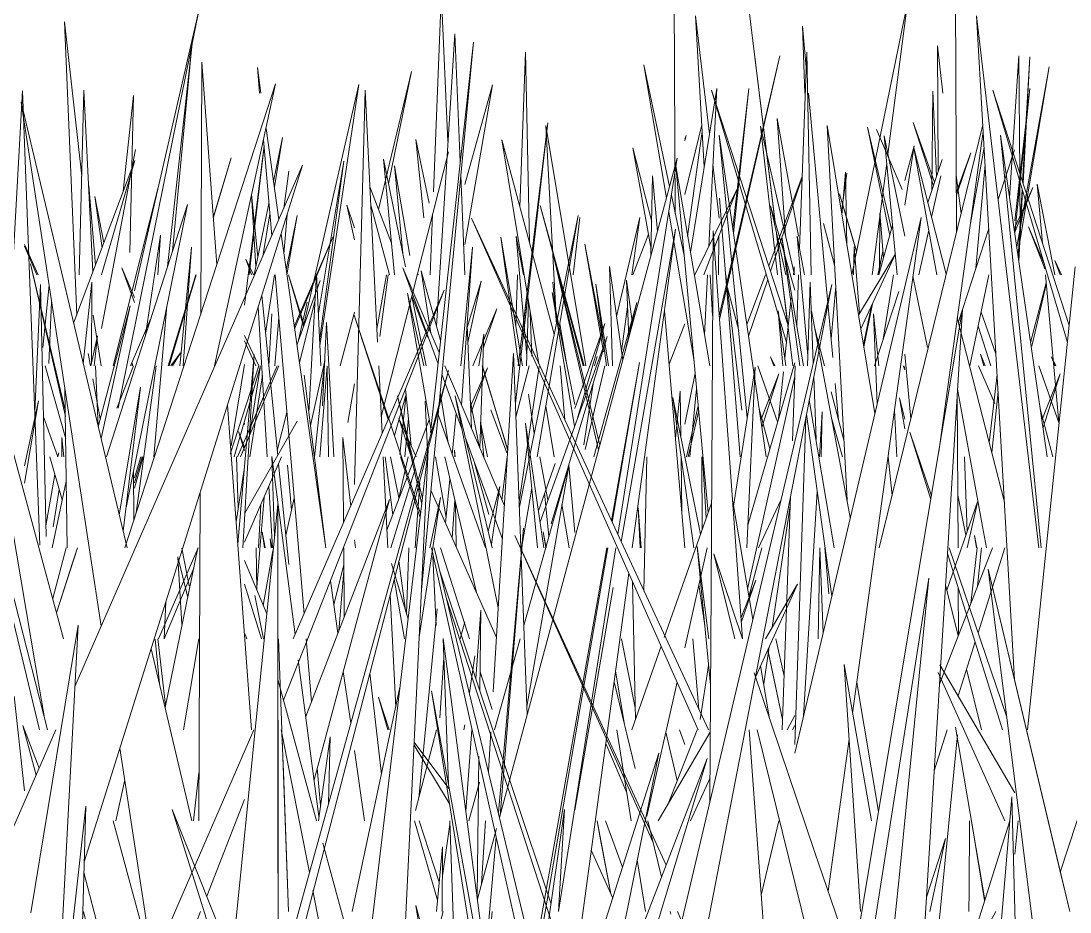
# Model space of a CAD drawing. Header units: millimetres. Extents: x -9575 to 27274, y -4387 to 11354.
# Drawn here: x -5322.4 to -5290.57, y 3088.61 to 3115.64 of the extents above; entities that cross this region are included whole.
import ezdxf

# ---------------------------------------------------------------- set-up
doc = ezdxf.new("R2010")
doc.units = ezdxf.units.MM
doc.layers.add('G-IMPT', color=8, linetype='Continuous', lineweight=9)

# ---------------------------------------------------------------- blocks, each defined once
blk = doc.blocks.new('Grass Array - 25_dwg-V16-North')
at = {"layer": 'G-IMPT'}
for p, q in [((-5309.88, 3110.453), (-5309.642, 3116.428)), ((-5309.441, 3111.981), (-5309.642, 3116.428)), ((-5299.51, 3109.515), (-5300.332, 3116.185)), ((-5299.515, 3109.533), (-5300.332, 3116.185)), ((-5319.444, 3103.893), (-5316.993, 3115.995)), ((-5318.95, 3107.447), (-5316.993, 3115.995)), ((-5298.572, 3114.236), (-5298.687, 3115.482)), ((-5298.612, 3113.449), (-5298.687, 3115.482)), ((-5309.794, 3106.389), (-5309.234, 3115.25)), ((-5309.071, 3111.364), (-5309.234, 3115.25)), ((-5301.209, 3106.694), (-5299.371, 3114.581)), ((-5301.201, 3106.583), (-5299.371, 3114.581)), ((-5303.5, 3114.301), (-5302.813, 3110.258)), ((-5303.5, 3114.301), (-5302.718, 3110.612)), ((-5302.718, 3110.612), (-5303.5, 3114.301)), ((-5302.085, 3108.616), (-5301.285, 3113.589)), ((-5301.524, 3108.799), (-5301.285, 3113.589)), ((-5297.761, 3105.432), (-5298.499, 3113.449)), ((-5306.687, 3105.241), (-5307.805, 3112.031)), ((-5306.217, 3106.131), (-5307.805, 3112.031)), ((-5295.809, 3107.931), (-5296.207, 3112.151)), ((-5295.582, 3109.106), (-5296.207, 3112.151)), ((-5295.582, 3110.052), (-5295.294, 3111.849)), ((-5295.582, 3110.795), (-5295.294, 3111.849)), ((-5320.8, 3106.47), (-5318.943, 3111.403)), ((-5319.956, 3107.931), (-5318.943, 3111.403)), ((-5316.561, 3109.707), (-5316.025, 3111.486)), ((-5316.56, 3109.684), (-5316.025, 3111.486)), ((-5311.061, 3107.931), (-5311.401, 3111.441)), ((-5310.727, 3108.176), (-5311.401, 3111.441)), ((-5294.45, 3111.439), (-5294.879, 3110.128)), ((-5294.879, 3110.128), (-5294.45, 3111.439)), ((-5294.016, 3110.425), (-5293.579, 3111.635)), ((-5294.015, 3110.351), (-5293.579, 3111.635)), ((-5308.927, 3107.931), (-5309.053, 3110.952)), ((-5294.489, 3110.935), (-5294.765, 3109.682)), ((-5291.4, 3108.896), (-5291.562, 3110.682)), ((-5291.022, 3107.931), (-5291.562, 3110.682)), ((-5311.155, 3108.894), (-5311.811, 3110.601)), ((-5301.952, 3107.931), (-5300.673, 3110.526)), ((-5301.682, 3107.931), (-5300.673, 3110.526)), ((-5311.214, 3107.931), (-5311.784, 3110.051)), ((-5302.662, 3110.351), (-5302.276, 3108.527)), ((-5302.276, 3108.527), (-5302.662, 3110.351)), ((-5301.2, 3110.258), (-5300.572, 3102.413)), ((-5314.324, 3109.757), (-5314.421, 3108.57)), ((-5309.98, 3107.931), (-5309.907, 3109.778)), ((-5305.312, 3105.172), (-5306.642, 3110.035)), ((-5305.339, 3105.172), (-5306.642, 3110.035)), ((-5302.742, 3109.841), (-5301.973, 3105.313)), ((-5298.92, 3107.466), (-5299.658, 3110.029)), ((-5299.188, 3107.931), (-5299.658, 3110.029)), ((-5298.044, 3109.495), (-5297.711, 3108.231)), ((-5296.365, 3107.931), (-5295.951, 3109.444)), ((-5301.217, 3109.126), (-5301.235, 3107.931)), ((-5301.235, 3107.931), (-5301.217, 3109.126)), ((-5298.98, 3105.172), (-5299.477, 3109.222)), ((-5298.975, 3105.172), (-5299.47, 3109.191)), ((-5294.851, 3109.293), (-5295.152, 3107.931)), ((-5304.832, 3102.769), (-5306.277, 3108.69)), ((-5304.871, 3102.624), (-5306.277, 3108.69)), ((-5296.984, 3106.714), (-5295.858, 3108.572)), ((-5296.916, 3106.302), (-5295.858, 3108.572)), ((-5296.396, 3107.931), (-5296.246, 3108.65)), ((-5296.389, 3107.931), (-5296.246, 3108.65)), ((-5304.448, 3105.172), (-5304.541, 3108.193)), ((-5304.137, 3105.348), (-5304.541, 3108.193)), ((-5317.928, 3105.172), (-5317.097, 3107.931)), ((-5317.898, 3105.172), (-5317.08, 3107.931)), ((-5314.702, 3107.931), (-5314.977, 3106.171)), ((-5313.66, 3103.748), (-5313.426, 3107.971)), ((-5313.302, 3105.172), (-5313.426, 3107.971)), ((-5309.96, 3106.165), (-5310.257, 3108.053)), ((-5310.257, 3108.053), (-5309.669, 3105.94)), ((-5301.658, 3106.107), (-5301.567, 3107.931)), ((-5296.235, 3105.984), (-5295.923, 3107.931)), ((-5294.89, 3105.731), (-5295.333, 3107.891)), ((-5290.908, 3103.469), (-5291.313, 3107.931)), ((-5321.98, 3103.794), (-5321.801, 3107.638)), ((-5321.636, 3099.997), (-5321.801, 3107.638)), ((-5321.546, 3107.627), (-5321.733, 3105.727)), ((-5314.027, 3105.807), (-5313.324, 3107.759)), ((-5304.953, 3107.653), (-5304.627, 3105.172)), ((-5304.953, 3107.653), (-5304.568, 3105.172)), ((-5304.568, 3105.172), (-5304.953, 3107.653)), ((-5304.019, 3107.778), (-5303.957, 3106.014)), ((-5304.019, 3107.778), (-5303.84, 3106.45)), ((-5310.105, 3105.172), (-5310.54, 3107.276)), ((-5310.056, 3106.038), (-5310.537, 3107.289)), ((-5295.761, 3107.432), (-5296.501, 3105.172)), ((-5296.501, 3105.172), (-5295.761, 3107.432)), ((-5321.467, 3107.106), (-5321.55, 3105.249)), ((-5321.55, 3105.249), (-5321.467, 3107.106)), ((-5313.951, 3105.27), (-5313.47, 3107.179)), ((-5305.019, 3102.413), (-5303.71, 3107.092)), ((-5304.097, 3105.495), (-5303.71, 3107.092)), ((-5296.836, 3105.822), (-5296.59, 3107)), ((-5296.824, 3105.747), (-5296.562, 3107.06)), ((-5319.968, 3105.172), (-5320.206, 3106.713)), ((-5314.873, 3105.172), (-5314.782, 3106.756)), ((-5314.577, 3106.646), (-5314.697, 3105.172)), ((-5299.185, 3105.172), (-5299.419, 3106.846)), ((-5299.277, 3105.172), (-5299.419, 3106.846)), ((-5296.532, 3106.757), (-5296.421, 3104.018)), ((-5296.532, 3106.757), (-5296.369, 3105.172)), ((-5296.369, 3105.172), (-5296.532, 3106.757)), ((-5313.248, 3103.964), (-5313.13, 3106.49)), ((-5312.904, 3102.413), (-5313.13, 3106.49)), ((-5308.731, 3103.283), (-5308.863, 3106.41)), ((-5305.596, 3103.881), (-5304.685, 3106.459)), ((-5305.509, 3103.59), (-5304.685, 3106.459)), ((-5302.733, 3105.224), (-5302.258, 3106.447)), ((-5298.313, 3106.306), (-5298.016, 3105.172)), ((-5298.016, 3105.172), (-5298.313, 3106.306)), ((-5308.5, 3105.172), (-5308.353, 3106.138)), ((-5308.475, 3102.68), (-5308.353, 3106.138)), ((-5313.613, 3103.368), (-5313.174, 3105.326)), ((-5313.491, 3102.413), (-5313.174, 3105.326)), ((-5304.991, 3105.172), (-5304.917, 3105.454)), ((-5295.397, 3103.568), (-5295.582, 3105.53)), ((-5321.042, 3102.96), (-5321.668, 3105.172)), ((-5320.058, 3103.35), (-5320.138, 3105.172)), ((-5319.024, 3105.172), (-5319.017, 3105.248)), ((-5319.017, 3105.172), (-5319.017, 3105.248)), ((-5316.047, 3102.491), (-5315.18, 3105.172)), ((-5315.929, 3102.413), (-5315.125, 3105.172)), ((-5315.142, 3105.114), (-5315.463, 3103.057)), ((-5313.328, 3102.413), (-5313.102, 3105.164)), ((-5313.067, 3102.413), (-5313.102, 3105.164)), ((-5308.76, 3103.953), (-5308.245, 3105.118)), ((-5308.751, 3103.744), (-5308.245, 3105.118)), ((-5307.627, 3102.614), (-5308.402, 3105.176)), ((-5307.626, 3102.627), (-5308.402, 3105.176)), ((-5307.377, 3103.615), (-5306.973, 3105.172)), ((-5307.281, 3101.051), (-5306.673, 3105.158)), ((-5300.344, 3100.343), (-5298.92, 3105.27)), ((-5315.458, 3102.413), (-5315.073, 3104.882)), ((-5302.258, 3103.407), (-5301.939, 3104.95)), ((-5300.348, 3098.398), (-5298.92, 3104.85)), ((-5297.586, 3103.525), (-5297.689, 3104.644)), ((-5310.559, 3102.747), (-5310.726, 3104.475)), ((-5309.436, 3102.842), (-5309.677, 3104.372)), ((-5305.315, 3102.779), (-5305.04, 3104.631)), ((-5302.398, 3104.409), (-5302.537, 3102.967)), ((-5302.398, 3104.409), (-5302.377, 3103.033)), ((-5302.377, 3103.033), (-5302.398, 3104.409)), ((-5302.102, 3102.413), (-5301.895, 3104.48)), ((-5297.81, 3104.383), (-5297.428, 3102.922)), ((-5297.428, 3102.922), (-5297.81, 3104.383)), ((-5310.05, 3102.413), (-5310.133, 3104.099)), ((-5308.498, 3102.736), (-5308.767, 3104.13)), ((-5314.62, 3102.611), (-5314.33, 3103.762)), ((-5306.221, 3102.413), (-5306.475, 3103.952)), ((-5302.155, 3102.413), (-5301.833, 3103.821)), ((-5302.125, 3102.765), (-5301.846, 3103.96)), ((-5321.275, 3102.413), (-5321.715, 3103.624)), ((-5310.749, 3102.413), (-5310.64, 3103.582)), ((-5297.465, 3102.413), (-5297.794, 3103.555)), ((-5302.125, 3102.765), (-5302.207, 3102.413)), ((-5321.144, 3101.11), (-5321.525, 3102.413)), ((-5321.29, 3102.413), (-5321.253, 3102.536)), ((-5321.275, 3102.413), (-5321.253, 3102.536)), ((-5318.95, 3101.78), (-5318.76, 3102.413)), ((-5318.95, 3101.626), (-5318.717, 3102.413)), ((-5311.187, 3102.413), (-5310.932, 3101.176)), ((-5310.956, 3101.068), (-5310.651, 3102.413)), ((-5302.367, 3102.413), (-5302.34, 3100.697)), ((-5302.34, 3100.697), (-5302.367, 3102.413)), ((-5301.738, 3102.413), (-5301.727, 3100.204)), ((-5301.727, 3100.204), (-5301.738, 3102.413)), ((-5301.605, 3100.553), (-5301.716, 3102.413)), ((-5296.086, 3102.413), (-5295.966, 3101.247)), ((-5295.966, 3101.247), (-5296.086, 3102.413)), ((-5293.687, 3100.139), (-5293.763, 3102.413)), ((-5308.635, 3102.227), (-5308.201, 3100.669)), ((-5306.695, 3100.773), (-5306.187, 3102.209)), ((-5321.643, 3100.321), (-5321.369, 3101.879)), ((-5318.97, 3100.499), (-5318.985, 3101.998)), ((-5315.623, 3102.034), (-5315.871, 3100.444)), ((-5310.432, 3099.654), (-5310.3, 3101.614)), ((-5321.418, 3100.295), (-5321.236, 3101.424)), ((-5315.022, 3101.185), (-5315.15, 3099.605)), ((-5314.361, 3100.03), (-5314.108, 3101.161)), ((-5293.722, 3100.037), (-5293.971, 3101.251)), ((-5315.193, 3099.654), (-5315.117, 3100.964)), ((-5305.767, 3099.654), (-5305.983, 3100.964)), ((-5303.581, 3099.654), (-5303.671, 3100.867)), ((-5303.61, 3099.654), (-5303.671, 3100.867)), ((-5300.015, 3099.654), (-5299.339, 3101.104)), ((-5299.605, 3097.241), (-5299.054, 3100.937)), ((-5314.808, 3099.654), (-5314.841, 3099.932)), ((-5314.788, 3099.654), (-5314.841, 3099.932)), ((-5317.298, 3098.5), (-5317.516, 3099.644)), ((-5315.244, 3098.459), (-5315.15, 3099.605)), ((-5310.703, 3097.663), (-5310.626, 3099.654)), ((-5300.309, 3098.171), (-5299.92, 3099.654)), ((-5309.798, 3097.3), (-5309.901, 3099.392)), ((-5312.755, 3097.128), (-5312.599, 3098.956)), ((-5299.242, 3095.764), (-5299.493, 3096.895)), ((-5299.86, 3095.528), (-5299.693, 3096.649)), ((-5299.289, 3094.446), (-5299.736, 3096.553)), ((-5299.289, 3094.446), (-5299.719, 3096.473))]:
    blk.add_line(p, q, dxfattribs=at)
blk = doc.blocks.new('Grass Array - 25_dwg-V19-North')
at = {"layer": 'G-IMPT'}
for p, q in [((-5299.51, 3109.515), (-5300.332, 3116.185)), ((-5299.515, 3109.533), (-5300.332, 3116.185)), ((-5300.921, 3107.931), (-5299.371, 3114.581)), ((-5300.892, 3107.931), (-5299.371, 3114.581)), ((-5316.561, 3109.707), (-5316.025, 3111.486)), ((-5316.56, 3109.684), (-5316.025, 3111.486)), ((-5306.264, 3108.651), (-5306.642, 3110.035)), ((-5306.262, 3108.614), (-5306.642, 3110.035)), ((-5299.138, 3106.464), (-5299.477, 3109.222)), ((-5299.131, 3106.443), (-5299.47, 3109.191)), ((-5317.928, 3105.172), (-5317.097, 3107.931)), ((-5317.898, 3105.172), (-5317.08, 3107.931)), ((-5307.632, 3102.633), (-5308.388, 3105.13)), ((-5307.63, 3102.641), (-5308.388, 3105.13))]:
    blk.add_line(p, q, dxfattribs=at)
blk = doc.blocks.new('Grass Array - Grass Array-440235-North')
for name in ['Grass Array - 25_dwg-V16-North', 'Grass Array - 25_dwg-V19-North']:
    blk.add_blockref(name, (0, 0))
blk = doc.blocks.new('Grass Array - 25_dwg-V21-North')
at = {"layer": 'G-IMPT'}
for p, q in [((-5297.187, 3107.94), (-5295.498, 3116.187)), ((-5296.093, 3111.599), (-5295.498, 3116.187)), ((-5320.708, 3106.715), (-5321.076, 3115.61)), ((-5320.556, 3110.933), (-5321.076, 3115.61)), ((-5292.122, 3114.584), (-5292.4, 3110.269)), ((-5292.122, 3114.584), (-5292.092, 3111.02)), ((-5292.092, 3111.02), (-5292.122, 3114.584)), ((-5311.547, 3109.915), (-5310.55, 3114.105)), ((-5311.247, 3110.695), (-5310.55, 3114.105)), ((-5313.837, 3106.334), (-5312.148, 3113.705)), ((-5313.329, 3105.787), (-5312.148, 3113.705)), ((-5308.089, 3113.7), (-5308.934, 3108.859)), ((-5308.089, 3113.7), (-5308.934, 3110.678)), ((-5308.934, 3110.678), (-5308.089, 3113.7)), ((-5318.98, 3113.373), (-5319.293, 3110.473)), ((-5318.98, 3113.373), (-5319.095, 3108.61)), ((-5294.761, 3110.489), (-5294.724, 3113.505)), ((-5294.616, 3110.932), (-5294.724, 3113.505)), ((-5299.199, 3109.121), (-5299.45, 3112.679)), ((-5298.801, 3109.108), (-5299.45, 3112.679)), ((-5299.439, 3107.931), (-5299.96, 3112.449)), ((-5298.926, 3107.931), (-5299.96, 3112.449)), ((-5310.173, 3109.665), (-5310.415, 3112.037)), ((-5310.008, 3110.109), (-5310.415, 3112.037)), ((-5302.258, 3111.996), (-5302.214, 3112.163)), ((-5302.258, 3112.048), (-5302.214, 3112.163)), ((-5319.952, 3106.305), (-5318.92, 3111.737)), ((-5313.373, 3106.769), (-5312.599, 3111.385)), ((-5313.336, 3105.935), (-5312.599, 3111.385)), ((-5296.57, 3107.931), (-5296.129, 3111.326)), ((-5314.426, 3109.948), (-5314.268, 3111.083)), ((-5297.488, 3109.755), (-5297.375, 3111.048)), ((-5297.334, 3108.829), (-5297.375, 3111.048)), ((-5299.706, 3108.208), (-5298.692, 3110.918)), ((-5299.654, 3108.046), (-5298.693, 3110.892)), ((-5294.018, 3110.959), (-5293.871, 3109.792)), ((-5293.871, 3109.792), (-5294.018, 3110.959)), ((-5320.137, 3108.231), (-5320.343, 3110.637)), ((-5297.041, 3108.651), (-5297.565, 3110.39)), ((-5297.044, 3108.638), (-5297.565, 3110.39)), ((-5292.242, 3109.234), (-5291.698, 3110.587)), ((-5292.242, 3109.368), (-5291.698, 3110.587)), ((-5292.089, 3110.659), (-5292.078, 3109.374)), ((-5292.078, 3109.374), (-5292.089, 3110.659)), ((-5319.939, 3108.758), (-5320.152, 3110.314)), ((-5319.883, 3108.906), (-5320.152, 3110.314)), ((-5312.274, 3108.993), (-5312.511, 3110.052)), ((-5312.274, 3109.362), (-5312.511, 3110.052)), ((-5305.638, 3107.931), (-5305.439, 3109.678)), ((-5318.62, 3106.101), (-5318.168, 3109.137)), ((-5318.242, 3107.931), (-5318.168, 3109.137)), ((-5303.83, 3107.931), (-5303.358, 3109.167)), ((-5321.879, 3107.931), (-5322.291, 3108.86)), ((-5321.912, 3107.931), (-5322.291, 3108.807)), ((-5304.719, 3105.874), (-5305.285, 3108.87)), ((-5304.72, 3105.6), (-5305.285, 3108.87)), ((-5297.139, 3107.931), (-5297.118, 3108.781)), ((-5296.949, 3106.772), (-5297.118, 3108.781)), ((-5315.398, 3107.931), (-5315.579, 3108.415)), ((-5315.343, 3107.931), (-5315.579, 3108.415)), ((-5290.864, 3107.931), (-5291.024, 3108.375)), ((-5290.822, 3107.931), (-5291.024, 3108.375)), ((-5313.821, 3106.379), (-5314.285, 3107.931)), ((-5313.809, 3106.414), (-5314.277, 3107.931)), ((-5310.342, 3107.957), (-5310.345, 3107.931)), ((-5310.342, 3107.957), (-5310.343, 3107.931)), ((-5300.37, 3106.433), (-5299.81, 3107.931)), ((-5308.86, 3106.342), (-5308.437, 3107.745)), ((-5308.841, 3105.887), (-5308.437, 3107.745)), ((-5300.318, 3106.077), (-5299.738, 3107.796)), ((-5297.814, 3106), (-5297.676, 3107.581)), ((-5313.976, 3105.95), (-5313.715, 3107.11)), ((-5308.687, 3105.172), (-5307.963, 3106.902)), ((-5308.367, 3105.727), (-5307.963, 3106.902)), ((-5293.278, 3105.529), (-5293.18, 3105.172)), ((-5293.278, 3105.529), (-5293.14, 3105.172)), ((-5295.582, 3105.056), (-5295.628, 3105.172)), ((-5295.582, 3105.102), (-5295.611, 3105.172)), ((-5310.712, 3104.33), (-5310.9, 3102.49)), ((-5310.714, 3104.311), (-5311.063, 3103.063)), ((-5311.063, 3103.063), (-5310.714, 3104.311)), ((-5307.656, 3102.541), (-5308.142, 3103.844)), ((-5315.612, 3102.707), (-5315.799, 3103.184)), ((-5315.612, 3102.61), (-5315.799, 3103.184))]:
    blk.add_line(p, q, dxfattribs=at)
blk = doc.blocks.new('Grass Array - Grass Array-V24-North')
blk.add_blockref('Grass Array - 25_dwg-V21-North', (0, 0))
blk = doc.blocks.new('Grass Array - 25_dwg-V30-North')
at = {"layer": 'G-IMPT'}
for p, q in [((-5306.887, 3108.62), (-5306.41, 3112.543)), ((-5306.871, 3108.559), (-5306.41, 3112.543)), ((-5314.107, 3106.367), (-5312.922, 3109.096)), ((-5314.098, 3106.302), (-5312.922, 3109.096)), ((-5307.393, 3104.04), (-5307.02, 3107.265)), ((-5307.307, 3105.172), (-5307.038, 3107.376)), ((-5315.825, 3102.413), (-5315.612, 3102.902)), ((-5315.735, 3102.413), (-5315.612, 3102.703))]:
    blk.add_line(p, q, dxfattribs=at)
blk = doc.blocks.new('Grass Array - 25_dwg-V34-North')
at = {"layer": 'G-IMPT'}
for p, q in [((-5306.887, 3108.62), (-5306.41, 3112.543)), ((-5306.871, 3108.559), (-5306.41, 3112.543)), ((-5314.107, 3106.367), (-5312.922, 3109.096)), ((-5314.098, 3106.302), (-5312.922, 3109.096)), ((-5307.393, 3104.04), (-5307.02, 3107.265)), ((-5307.307, 3105.172), (-5307.038, 3107.376)), ((-5320.214, 3104.78), (-5319.991, 3103.565)), ((-5320.214, 3104.779), (-5319.991, 3103.564)), ((-5315.825, 3102.413), (-5315.612, 3102.902)), ((-5315.735, 3102.413), (-5315.612, 3102.703)), ((-5307.802, 3101.102), (-5307.642, 3102.413)), ((-5317.568, 3098.399), (-5317.023, 3099.654))]:
    blk.add_line(p, q, dxfattribs=at)
blk = doc.blocks.new('Grass Array - 25_dwg-V37-North')
at = {"layer": 'G-IMPT'}
for p, q in [((-5307.393, 3104.04), (-5306.41, 3112.543)), ((-5307.307, 3105.172), (-5306.41, 3112.543)), ((-5314.107, 3106.367), (-5312.922, 3109.096)), ((-5314.098, 3106.302), (-5312.922, 3109.096)), ((-5320.214, 3104.78), (-5319.991, 3103.565)), ((-5320.214, 3104.779), (-5319.991, 3103.564)), ((-5315.825, 3102.413), (-5315.035, 3104.232)), ((-5315.735, 3102.413), (-5315.026, 3104.095)), ((-5307.802, 3101.102), (-5307.642, 3102.413)), ((-5317.568, 3098.399), (-5317.023, 3099.654))]:
    blk.add_line(p, q, dxfattribs=at)
blk = doc.blocks.new('Grass Array - Grass Array-440908-North')
for name in ['Grass Array - 25_dwg-V34-North', 'Grass Array - 25_dwg-V37-North', 'Grass Array - 25_dwg-V37-North', 'Grass Array - 25_dwg-V30-North']:
    blk.add_blockref(name, (0, 0))
blk = doc.blocks.new('Grass Array - 25_dwg-V40-North')
at = {"layer": 'G-IMPT'}
for p, q in [((-5292.004, 3110.748), (-5291.785, 3114.546)), ((-5291.992, 3110.713), (-5291.785, 3114.546)), ((-5315.612, 3107.015), (-5315.023, 3111.857)), ((-5315.302, 3109.412), (-5315.022, 3111.836)), ((-5315.473, 3107.931), (-5315.329, 3109.175))]:
    blk.add_line(p, q, dxfattribs=at)
blk = doc.blocks.new('Grass Array - 25_dwg-V44-North')
at = {"layer": 'G-IMPT'}
for p, q in [((-5292.004, 3110.748), (-5291.785, 3114.546)), ((-5291.992, 3110.713), (-5291.785, 3114.546)), ((-5315.612, 3107.015), (-5315.023, 3111.857)), ((-5315.302, 3109.412), (-5315.022, 3111.836)), ((-5315.473, 3107.931), (-5315.329, 3109.175))]:
    blk.add_line(p, q, dxfattribs=at)
blk = doc.blocks.new('Grass Array - 25_dwg-V46-North')
at = {"layer": 'G-IMPT'}
for p, q in [((-5302.576, 3116.683), (-5302.543, 3109.786)), ((-5301.508, 3112.201), (-5301.929, 3115.791)), ((-5301.667, 3111.21), (-5301.929, 3115.791)), ((-5317.951, 3108.19), (-5317.206, 3114.943)), ((-5317.801, 3108.658), (-5317.2, 3114.996)), ((-5294.564, 3111.092), (-5294.587, 3114.884)), ((-5294.422, 3113.449), (-5294.587, 3114.884)), ((-5307.256, 3109.991), (-5307.086, 3114.687)), ((-5306.97, 3108.927), (-5307.086, 3114.687)), ((-5292.004, 3110.748), (-5291.785, 3114.546)), ((-5291.992, 3110.713), (-5291.785, 3114.546)), ((-5292.184, 3108.79), (-5291.197, 3114.247)), ((-5292.154, 3108.587), (-5291.197, 3114.247)), ((-5300.797, 3109.357), (-5300.311, 3113.585)), ((-5300.773, 3109.196), (-5300.311, 3113.585)), ((-5320.636, 3107.931), (-5320.487, 3113.535)), ((-5320.213, 3108.03), (-5320.487, 3113.535)), ((-5299.118, 3106.4), (-5301.441, 3113.534)), ((-5299.171, 3105.885), (-5301.441, 3113.534)), ((-5306.148, 3106.476), (-5306.467, 3112.468)), ((-5305.258, 3105.172), (-5306.467, 3112.468)), ((-5302.258, 3110.376), (-5301.74, 3112.489)), ((-5302.169, 3109.112), (-5301.728, 3112.279)), ((-5295.986, 3109.317), (-5296.706, 3112.411)), ((-5296.036, 3109.133), (-5296.706, 3112.411)), ((-5296.441, 3112.346), (-5295.655, 3110.528)), ((-5294.675, 3110.751), (-5295.321, 3112.557)), ((-5294.711, 3110.643), (-5295.321, 3112.557)), ((-5300.358, 3103.601), (-5301.207, 3112.172)), ((-5299.784, 3102.413), (-5301.207, 3112.172)), ((-5315.612, 3107.015), (-5315.023, 3111.857)), ((-5315.302, 3109.412), (-5315.022, 3111.836)), ((-5303.26, 3109.542), (-5303.834, 3111.79)), ((-5303.277, 3108.719), (-5303.834, 3111.79)), ((-5293.586, 3109.491), (-5293.171, 3111.796)), ((-5292.746, 3110.221), (-5292.254, 3111.732)), ((-5310.599, 3108.52), (-5311.061, 3111.238)), ((-5310.811, 3108.586), (-5311.061, 3111.238)), ((-5301.209, 3109.651), (-5301.4, 3111.28)), ((-5297.502, 3109.844), (-5297.335, 3111.019)), ((-5293.422, 3108.143), (-5293.142, 3111.286)), ((-5318.223, 3110.621), (-5319.603, 3105.172)), ((-5292.136, 3108.459), (-5292.017, 3110.521)), ((-5292.12, 3108.35), (-5292.005, 3110.48)), ((-5314.352, 3108.088), (-5314.02, 3109.732)), ((-5314.327, 3107.931), (-5314.02, 3109.732)), ((-5296.346, 3108.003), (-5296.335, 3109.821)), ((-5296.224, 3108.447), (-5296.335, 3109.821)), ((-5304.325, 3106.672), (-5303.617, 3109.674)), ((-5303.858, 3107.931), (-5303.617, 3109.674)), ((-5315.473, 3107.931), (-5315.329, 3109.175)), ((-5307.372, 3109.108), (-5307.15, 3107.931)), ((-5307.372, 3109.108), (-5307.052, 3105.479)), ((-5293.954, 3106.509), (-5293.031, 3109.345)), ((-5291.825, 3109.393), (-5291.33, 3108.118)), ((-5291.825, 3109.393), (-5291.342, 3108.247)), ((-5317.579, 3105.172), (-5317.228, 3108.776)), ((-5317.479, 3105.172), (-5317.228, 3108.776)), ((-5307.838, 3109.083), (-5307.294, 3105.172)), ((-5307.838, 3109.083), (-5307.18, 3105.172)), ((-5318.95, 3107.098), (-5319.337, 3108.152)), ((-5318.95, 3107.246), (-5319.337, 3108.152)), ((-5298.96, 3107.931), (-5298.935, 3108.174)), ((-5298.933, 3107.931), (-5298.935, 3108.174)), ((-5311.596, 3106.285), (-5311.31, 3107.931)), ((-5311.51, 3106.068), (-5311.258, 3107.931)), ((-5307.386, 3106.4), (-5307.331, 3107.931)), ((-5301.41, 3106.706), (-5301.48, 3107.931)), ((-5300.527, 3103.834), (-5301.007, 3107.931)), ((-5293.601, 3105.172), (-5293.034, 3107.931)), ((-5300.62, 3106.245), (-5300.962, 3107.546)), ((-5291.76, 3105.886), (-5291.291, 3107.689)), ((-5291.722, 3105.774), (-5291.287, 3107.644)), ((-5299.219, 3105.417), (-5299.031, 3107.235)), ((-5307.062, 3105.172), (-5306.996, 3107.122)), ((-5304.176, 3105.624), (-5303.991, 3106.967)), ((-5319.078, 3105.172), (-5318.464, 3106.587)), ((-5312.714, 3105.172), (-5312.274, 3106.804)), ((-5306.895, 3105.471), (-5306.943, 3106.798)), ((-5292.814, 3105.543), (-5293.265, 3106.806)), ((-5292.966, 3105.172), (-5293.352, 3106.383)), ((-5315.185, 3105.172), (-5315.612, 3106.095)), ((-5315.274, 3105.172), (-5315.612, 3105.935)), ((-5299.554, 3105.172), (-5299.655, 3105.446)), ((-5299.523, 3105.172), (-5299.655, 3105.446)), ((-5319.485, 3103.893), (-5318.983, 3105.172)), ((-5305.277, 3102.636), (-5304.679, 3105.172)), ((-5299.439, 3103.473), (-5300.04, 3105.172)), ((-5299.409, 3103.58), (-5299.263, 3104.995)), ((-5293.338, 3105.172), (-5292.844, 3104.029)), ((-5299.946, 3103.525), (-5299.399, 3104.934)), ((-5299.914, 3103.307), (-5299.399, 3104.934)), ((-5312.482, 3103.454), (-5312.274, 3104.629)), ((-5299.676, 3102.654), (-5299.997, 3103.875)), ((-5315.616, 3103.433), (-5315.612, 3103.395)), ((-5315.616, 3103.433), (-5315.612, 3103.408)), ((-5321.156, 3102.413), (-5321.161, 3103.005)), ((-5321.093, 3102.413), (-5321.161, 3103.005)), ((-5318.95, 3101.461), (-5318.687, 3102.413)), ((-5315.804, 3100.872), (-5315.862, 3102.413)), ((-5314.306, 3102.163), (-5314.187, 3100.808)), ((-5315.083, 3100.142), (-5315.004, 3099.654)), ((-5315.083, 3100.142), (-5314.992, 3099.654)), ((-5314.992, 3099.654), (-5315.083, 3100.142)), ((-5293.399, 3099.654), (-5293.464, 3100.027)), ((-5293.394, 3099.654), (-5293.464, 3100.027)), ((-5314.756, 3099.563), (-5315.045, 3097.905))]:
    blk.add_line(p, q, dxfattribs=at)
blk = doc.blocks.new('Grass Array - Grass Array-V47-North')
for name in ['Grass Array - 25_dwg-V46-North', 'Grass Array - 25_dwg-V40-North', 'Grass Array - 25_dwg-V40-North', 'Grass Array - 25_dwg-V44-North']:
    blk.add_blockref(name, (0, 0))
blk = doc.blocks.new('Grass Array - 25_dwg-V51-North')
at = {"layer": 'G-IMPT'}
for p, q in [((-5294.046, 3116.683), (-5294.01, 3109.226)), ((-5291.997, 3103.834), (-5293.399, 3115.791)), ((-5292.249, 3095.65), (-5293.399, 3115.791)), ((-5310.245, 3098.382), (-5308.67, 3114.996)), ((-5309.976, 3103.156), (-5308.67, 3114.996)), ((-5298.771, 3108.735), (-5298.556, 3114.687)), ((-5298.419, 3107.931), (-5298.556, 3114.687)), ((-5316.942, 3106.736), (-5316.91, 3114.385)), ((-5316.452, 3108.243), (-5316.91, 3114.385)), ((-5315.226, 3114.224), (-5315.16, 3113.449)), ((-5315.226, 3114.224), (-5315.116, 3113.449)), ((-5319.245, 3099.654), (-5314.67, 3113.725)), ((-5316.526, 3105.172), (-5314.67, 3113.725)), ((-5292.242, 3109.206), (-5291.781, 3113.585)), ((-5292.242, 3109.572), (-5291.781, 3113.585)), ((-5322.904, 3103.528), (-5322.352, 3113.517)), ((-5321.824, 3099.74), (-5322.352, 3113.517)), ((-5312.264, 3101.962), (-5311.957, 3113.535)), ((-5311.576, 3105.89), (-5311.957, 3113.535)), ((-5290.588, 3106.4), (-5292.911, 3113.534)), ((-5290.641, 3105.885), (-5292.911, 3113.534)), ((-5319.963, 3097.283), (-5322.396, 3113.175)), ((-5319.653, 3101.646), (-5322.396, 3113.175)), ((-5314.963, 3112.375), (-5314.57, 3109.619)), ((-5307.393, 3104.04), (-5306.41, 3112.543)), ((-5307.307, 3105.172), (-5306.41, 3112.543)), ((-5297.331, 3101.099), (-5297.937, 3112.468)), ((-5296.489, 3103.729), (-5297.937, 3112.468)), ((-5296.356, 3099.654), (-5293.21, 3112.489)), ((-5294.551, 3102.567), (-5293.198, 3112.279)), ((-5315.038, 3112.028), (-5314.789, 3109.119)), ((-5314.734, 3110.772), (-5314.459, 3112.106)), ((-5314.71, 3110.604), (-5314.459, 3112.106)), ((-5291.437, 3099.654), (-5292.677, 3112.172)), ((-5291.254, 3102.413), (-5292.677, 3112.172)), ((-5309.429, 3111.666), (-5311.464, 3103.628)), ((-5294.323, 3107.951), (-5295.304, 3111.79)), ((-5294.604, 3107.931), (-5295.304, 3111.79)), ((-5307.877, 3091.476), (-5302.486, 3111.472)), ((-5304.283, 3100.054), (-5302.486, 3111.472)), ((-5321.594, 3094.136), (-5325.976, 3111.251)), ((-5320.765, 3095.448), (-5313.853, 3111.26)), ((-5317.451, 3099.783), (-5313.853, 3111.26)), ((-5301.499, 3105.172), (-5302.531, 3111.238)), ((-5301.542, 3100.731), (-5302.531, 3111.238)), ((-5303.281, 3108.522), (-5303.23, 3110.942)), ((-5303.083, 3109.255), (-5303.23, 3110.942)), ((-5315.208, 3108.476), (-5315.398, 3110.369)), ((-5317.35, 3110.066), (-5319.801, 3102.413)), ((-5319.801, 3102.413), (-5317.35, 3110.066)), ((-5317.35, 3110.066), (-5319.211, 3100.882)), ((-5315.27, 3108.176), (-5315.4, 3110.36)), ((-5315.32, 3107.931), (-5314.873, 3110.1)), ((-5315.064, 3108.489), (-5314.846, 3109.79)), ((-5307.275, 3100.895), (-5305.49, 3109.732)), ((-5306.737, 3102.413), (-5305.49, 3109.732)), ((-5301.849, 3094.136), (-5308.731, 3109.653)), ((-5303.682, 3098.757), (-5308.731, 3109.653)), ((-5297.656, 3098.781), (-5295.087, 3109.674)), ((-5297.162, 3094.637), (-5295.087, 3109.674)), ((-5314.507, 3109.174), (-5313.557, 3102.503)), ((-5314.107, 3106.367), (-5312.922, 3109.096)), ((-5314.098, 3106.302), (-5312.922, 3109.096)), ((-5304.184, 3099.84), (-5302.54, 3109.319)), ((-5303.85, 3099.654), (-5302.54, 3109.319)), ((-5301.396, 3109.274), (-5301.457, 3098.402)), ((-5301.396, 3109.274), (-5300.499, 3096.895)), ((-5298.842, 3109.108), (-5298.62, 3107.931)), ((-5298.842, 3109.108), (-5298.522, 3105.479)), ((-5309.049, 3105.172), (-5308.698, 3108.776)), ((-5309.031, 3103.987), (-5308.698, 3108.776)), ((-5299.307, 3109.083), (-5298.764, 3105.172)), ((-5299.307, 3109.083), (-5298.65, 3105.172)), ((-5322.109, 3108.273), (-5321.052, 3103.64)), ((-5322.109, 3108.273), (-5321.054, 3103.832)), ((-5309.745, 3105.254), (-5310.807, 3108.152)), ((-5309.709, 3105.577), (-5310.807, 3108.152)), ((-5291.853, 3094.136), (-5290.405, 3108.174)), ((-5314.687, 3107.931), (-5313.807, 3097.655)), ((-5298.856, 3106.4), (-5298.801, 3107.931)), ((-5320.252, 3107.711), (-5320.508, 3105.24)), ((-5320.252, 3107.711), (-5320.261, 3105.247)), ((-5311.859, 3048), (-5297.797, 3107.644)), ((-5306.263, 3107.713), (-5306.153, 3106.452)), ((-5299.823, 3097.211), (-5297.797, 3107.644)), ((-5298.532, 3105.172), (-5298.446, 3107.718)), ((-5298.358, 3105.266), (-5298.446, 3107.718)), ((-5314.605, 3102.464), (-5315.091, 3107.31)), ((-5314.137, 3096.895), (-5309.553, 3107.466)), ((-5313.698, 3096.9), (-5309.553, 3107.466)), ((-5310.169, 3105.172), (-5310.674, 3107.383)), ((-5309.943, 3103.156), (-5310.674, 3107.383)), ((-5305.596, 3103.998), (-5306.276, 3107.397)), ((-5305.599, 3103.341), (-5306.276, 3107.397)), ((-5320.053, 3103.329), (-5319.08, 3106.998)), ((-5319.968, 3102.97), (-5319.08, 3106.998)), ((-5318.368, 3102.413), (-5317.972, 3106.999)), ((-5314.926, 3102.413), (-5315.198, 3106.97)), ((-5300.111, 3069.306), (-5293.827, 3106.897)), ((-5294.473, 3096.341), (-5293.827, 3106.897)), ((-5321.955, 3096.078), (-5323.748, 3106.637)), ((-5321.103, 3096.895), (-5323.748, 3106.637)), ((-5310.271, 3100.699), (-5312.285, 3106.715)), ((-5311.253, 3103.545), (-5312.285, 3106.715)), ((-5302.25, 3099.654), (-5302.874, 3106.848)), ((-5298.415, 3106.845), (-5297.232, 3100.578)), ((-5292.557, 3101.043), (-5293.985, 3106.63)), ((-5306.049, 3106.451), (-5305.837, 3105.203)), ((-5305.837, 3105.203), (-5306.049, 3106.451)), ((-5320.081, 3106.087), (-5320.277, 3105.172)), ((-5320.277, 3105.172), (-5320.081, 3106.087)), ((-5320.081, 3106.087), (-5320.174, 3105.172)), ((-5306.647, 3100.447), (-5304.611, 3106.067)), ((-5306.308, 3100.378), (-5304.611, 3106.067)), ((-5320.356, 3105.548), (-5320.286, 3105.172)), ((-5320.356, 3105.548), (-5320.286, 3105.172)), ((-5317.85, 3105.172), (-5317.559, 3105.569)), ((-5317.797, 3105.172), (-5317.559, 3105.569)), ((-5315.821, 3099.771), (-5315.318, 3105.517)), ((-5315.664, 3099.654), (-5315.318, 3105.517)), ((-5308.068, 3095.289), (-5307.45, 3105.547)), ((-5307.038, 3094.588), (-5307.45, 3105.547)), ((-5304.479, 3100.476), (-5303.629, 3105.278)), ((-5304.461, 3100.437), (-5303.629, 3105.278)), ((-5291.023, 3105.172), (-5291.125, 3105.446)), ((-5290.993, 3105.172), (-5291.125, 3105.446)), ((-5325.174, 3048.158), (-5309.43, 3105.037)), ((-5318.9, 3100.714), (-5318.296, 3105.172)), ((-5316.025, 3102.744), (-5315.612, 3105.213)), ((-5315.825, 3102.413), (-5314.626, 3105.172)), ((-5315.735, 3102.413), (-5314.573, 3105.172)), ((-5312.086, 3094.796), (-5309.43, 3105.037)), ((-5311.438, 3103.118), (-5311.541, 3105.172)), ((-5307.728, 3100.929), (-5309.536, 3105.172)), ((-5306.04, 3105.172), (-5305.896, 3103.536)), ((-5300.777, 3100.92), (-5300.12, 3105.13)), ((-5300.376, 3099.654), (-5300.12, 3105.13)), ((-5298.983, 3102.896), (-5298.901, 3105.172)), ((-5290.894, 3103.43), (-5291.509, 3105.172)), ((-5320.214, 3104.78), (-5319.991, 3103.565)), ((-5320.214, 3104.779), (-5319.991, 3103.564)), ((-5313.803, 3104.894), (-5313.151, 3099.654)), ((-5309.017, 3103.269), (-5309.625, 3104.927)), ((-5298.273, 3102.936), (-5298.342, 3104.837)), ((-5293.015, 3102.836), (-5292.777, 3104.908)), ((-5291.416, 3103.525), (-5290.869, 3104.934)), ((-5291.384, 3103.307), (-5290.869, 3104.934)), ((-5321.064, 3104.475), (-5320.993, 3099.654)), ((-5319.416, 3100.651), (-5318.771, 3104.533)), ((-5319.299, 3100.157), (-5318.771, 3104.533)), ((-5306.824, 3103.128), (-5307.001, 3104.316)), ((-5293.22, 3100.303), (-5293.976, 3104.468)), ((-5292.942, 3102.551), (-5292.748, 3104.396)), ((-5322.291, 3101.617), (-5321.862, 3104.116)), ((-5322.291, 3102.138), (-5321.862, 3104.116)), ((-5310.217, 3101.149), (-5310.971, 3104.265)), ((-5310.237, 3100.982), (-5310.971, 3104.265)), ((-5309.219, 3104.262), (-5307.915, 3097.839)), ((-5309.219, 3104.262), (-5308.097, 3099.654)), ((-5308.097, 3099.654), (-5309.219, 3104.262)), ((-5302.618, 3104.218), (-5301.98, 3099.654)), ((-5302.618, 3104.218), (-5301.774, 3100.073)), ((-5301.774, 3100.073), (-5302.618, 3104.218)), ((-5298.477, 3104.144), (-5297.721, 3099.654)), ((-5295.582, 3103.557), (-5295.743, 3104.209)), ((-5295.582, 3103.261), (-5295.743, 3104.209)), ((-5293.986, 3104.298), (-5293.964, 3099.654)), ((-5316.042, 3102.744), (-5316.135, 3103.983)), ((-5308.301, 3099.654), (-5309.741, 3103.699)), ((-5309.31, 3102.489), (-5309.189, 3103.737)), ((-5298.561, 3103.709), (-5297.795, 3098.191)), ((-5298.088, 3103.779), (-5298.171, 3102.413)), ((-5298.088, 3103.779), (-5298.112, 3102.413)), ((-5298.112, 3102.413), (-5298.088, 3103.779)), ((-5295.817, 3102.413), (-5295.893, 3103.831)), ((-5291.997, 3103.834), (-5291.507, 3099.654)), ((-5291.083, 3102.413), (-5291.467, 3103.875)), ((-5315.602, 3100.706), (-5314.02, 3103.495)), ((-5311.293, 3100.193), (-5310.008, 3103.533)), ((-5310.561, 3102.43), (-5310.928, 3103.575)), ((-5310.41, 3102.413), (-5310.928, 3103.575)), ((-5308.356, 3102.413), (-5308.45, 3103.463)), ((-5308.246, 3102.413), (-5308.45, 3103.463)), ((-5307.086, 3103.433), (-5306.725, 3099.654)), ((-5307.086, 3103.433), (-5306.53, 3099.654)), ((-5298.92, 3093.69), (-5298.586, 3103.581)), ((-5307.789, 3099.919), (-5308.934, 3103.043)), ((-5295.43, 3103.161), (-5294.793, 3101.12)), ((-5295.43, 3103.161), (-5294.773, 3101.235)), ((-5294.773, 3101.235), (-5295.43, 3103.161)), ((-5316.042, 3102.744), (-5315.4, 3094.136)), ((-5312.61, 3100.415), (-5312.631, 3103.005)), ((-5312.391, 3100.92), (-5312.631, 3103.005)), ((-5310.042, 3102.624), (-5316.117, 3051.457)), ((-5315.612, 3099.822), (-5314.49, 3102.413)), ((-5314.791, 3102.429), (-5314.082, 3097.022)), ((-5314.791, 3102.429), (-5314.701, 3100)), ((-5314.701, 3100), (-5314.791, 3102.429)), ((-5313.151, 3099.654), (-5313.557, 3102.503)), ((-5311.266, 3099.654), (-5311.403, 3102.413)), ((-5311.349, 3102.413), (-5311.115, 3100.655)), ((-5310.286, 3100.574), (-5310.884, 3102.413)), ((-5310.042, 3102.624), (-5310.516, 3092.716)), ((-5309.496, 3100.573), (-5309.815, 3102.413)), ((-5308.574, 3098.295), (-5309.54, 3102.413)), ((-5309.237, 3102.413), (-5309.24, 3102.613)), ((-5309.24, 3102.613), (-5309.224, 3102.413)), ((-5309.224, 3102.413), (-5309.24, 3102.613)), ((-5307.802, 3101.102), (-5307.642, 3102.413)), ((-5306.411, 3101.099), (-5306.652, 3102.413)), ((-5303.468, 3099.728), (-5303.411, 3102.413)), ((-5314.273, 3099.154), (-5314.579, 3102.206)), ((-5305.778, 3102.141), (-5307.14, 3097.303)), ((-5307.14, 3097.303), (-5305.778, 3102.141)), ((-5305.778, 3102.141), (-5307.048, 3094.841)), ((-5305.776, 3102.163), (-5305.596, 3100.117)), ((-5312.264, 3101.962), (-5312.274, 3101.571)), ((-5311.178, 3099.654), (-5310.436, 3102.038)), ((-5321.023, 3101.679), (-5321.455, 3099.654)), ((-5321.455, 3099.654), (-5321.023, 3101.679)), ((-5319.653, 3101.646), (-5319.179, 3099.654)), ((-5314.762, 3099.654), (-5314.873, 3101.527)), ((-5309.513, 3100.401), (-5309.383, 3101.742)), ((-5308.219, 3100.156), (-5307.865, 3101.516)), ((-5308.124, 3099.765), (-5307.865, 3101.516)), ((-5307.2, 3099.691), (-5306.898, 3101.467)), ((-5317.006, 3091.377), (-5316.964, 3101.336)), ((-5310.313, 3096.949), (-5309.666, 3101.183)), ((-5309.993, 3099.654), (-5309.666, 3101.183)), ((-5307.969, 3096.937), (-5309.959, 3101.401)), ((-5306.378, 3100.009), (-5306.517, 3101.312)), ((-5299.044, 3101.225), (-5299.301, 3094.136)), ((-5298.236, 3101.363), (-5298.652, 3094.556)), ((-5314.603, 3100.966), (-5316.933, 3077.931)), ((-5314.603, 3100.966), (-5314.599, 3091.643)), ((-5314.597, 3086.372), (-5314.603, 3100.966)), ((-5311.212, 3101.121), (-5313.756, 3094.538)), ((-5311.212, 3101.121), (-5313.504, 3092.612)), ((-5309.312, 3099.95), (-5309.232, 3101.099)), ((-5309.197, 3099.693), (-5309.217, 3101.035)), ((-5301.442, 3101.014), (-5302.879, 3096.93)), ((-5300.193, 3097.483), (-5300.801, 3101.063)), ((-5294.3, 3098.375), (-5293.361, 3101.078)), ((-5293.686, 3099.654), (-5293.36, 3101.074)), ((-5307.912, 3091.622), (-5307.151, 3100.255)), ((-5307.861, 3091.537), (-5307.151, 3100.255)), ((-5293.22, 3100.303), (-5293.102, 3099.654)), ((-5323.244, 3099.958), (-5321.836, 3094.136)), ((-5312.246, 3099.654), (-5312.274, 3099.899)), ((-5302.824, 3090.026), (-5307.413, 3100.029)), ((-5303.213, 3090.714), (-5307.413, 3100.029)), ((-5306.553, 3100.142), (-5306.474, 3099.654)), ((-5306.553, 3100.142), (-5306.462, 3099.654)), ((-5306.462, 3099.654), (-5306.553, 3100.142)), ((-5321.436, 3098.121), (-5321.029, 3099.654)), ((-5321.316, 3097.681), (-5320.685, 3099.654)), ((-5320.685, 3099.654), (-5320.83, 3099.2)), ((-5317.451, 3099.783), (-5320.477, 3090.134)), ((-5317.028, 3099.654), (-5318.027, 3094.812)), ((-5317.568, 3098.399), (-5317.023, 3099.654)), ((-5315.242, 3098.382), (-5315.263, 3099.654)), ((-5312.588, 3097.56), (-5312.605, 3099.654)), ((-5308.755, 3094.354), (-5309.94, 3099.654)), ((-5304.702, 3078.356), (-5309.856, 3099.654)), ((-5308.789, 3096.895), (-5309.672, 3099.654)), ((-5306.833, 3087.164), (-5304.624, 3099.654)), ((-5304.346, 3099.654), (-5306.083, 3088.618)), ((-5305.377, 3095.102), (-5304.595, 3099.654)), ((-5303.468, 3099.728), (-5303.497, 3098.337)), ((-5301.574, 3099.654), (-5302.258, 3096.617)), ((-5301.474, 3095.498), (-5301.884, 3099.696)), ((-5301.522, 3096.895), (-5301.884, 3099.696)), ((-5298.161, 3099.654), (-5298.211, 3096.895)), ((-5298.211, 3096.895), (-5298.161, 3099.654)), ((-5298.061, 3097.064), (-5298.155, 3099.654)), ((-5298.009, 3099.654), (-5297.886, 3098.257)), ((-5294.523, 3095.521), (-5292.919, 3099.654)), ((-5294.234, 3099.654), (-5292.484, 3094.519)), ((-5292.484, 3094.519), (-5294.234, 3099.654)), ((-5293.574, 3097.965), (-5293.381, 3099.654)), ((-5293.247, 3099.654), (-5293.369, 3098.494)), ((-5293.357, 3097.08), (-5292.541, 3099.654)), ((-5317.643, 3099.37), (-5317.516, 3097.328)), ((-5317.338, 3098.152), (-5317.64, 3099.377)), ((-5314.938, 3097.648), (-5315.612, 3099.275)), ((-5310.929, 3099.257), (-5310.729, 3097.751)), ((-5300.74, 3096.895), (-5301.378, 3099.474)), ((-5300.503, 3096.895), (-5301.378, 3099.474)), ((-5294.281, 3099.482), (-5292.612, 3094.136)), ((-5321.317, 3097.682), (-5320.83, 3099.2)), ((-5321.316, 3097.681), (-5320.83, 3099.2)), ((-5318.057, 3096.895), (-5317.155, 3099.039)), ((-5312.601, 3099.137), (-5312.906, 3097.933)), ((-5310.652, 3097.49), (-5311.153, 3099.184)), ((-5306.315, 3088.879), (-5309.685, 3098.947)), ((-5293.048, 3099.007), (-5291.198, 3084.295)), ((-5293.048, 3099.007), (-5290.916, 3090.053)), ((-5290.574, 3088.618), (-5293.048, 3099.007)), ((-5312.781, 3097.061), (-5313.009, 3098.657)), ((-5310.764, 3096.895), (-5311.072, 3098.707)), ((-5305.55, 3087.112), (-5303.954, 3098.883)), ((-5303.845, 3098.636), (-5303.748, 3094.459)), ((-5303.682, 3098.757), (-5301.54, 3094.136)), ((-5302.806, 3048), (-5294.848, 3098.738)), ((-5300.546, 3097.539), (-5300.101, 3098.672)), ((-5300.537, 3097.419), (-5300.101, 3098.672)), ((-5297.656, 3098.781), (-5298.92, 3093.421)), ((-5295.734, 3089.846), (-5294.848, 3098.738)), ((-5317.568, 3098.399), (-5318.222, 3096.895)), ((-5315.101, 3096.895), (-5315.612, 3098.549)), ((-5304.424, 3098.455), (-5305.596, 3091.701)), ((-5301.824, 3098.544), (-5301.649, 3097.287)), ((-5301.494, 3091.964), (-5301.457, 3098.402)), ((-5300.108, 3095.732), (-5298.833, 3098.548)), ((-5299.809, 3096.895), (-5298.833, 3098.548)), ((-5293.956, 3096.983), (-5294.339, 3098.533)), ((-5293.958, 3098.447), (-5293.951, 3096.996)), ((-5318.006, 3098.013), (-5318.052, 3096.895)), ((-5318.052, 3096.895), (-5318.006, 3098.013)), ((-5315.04, 3096.895), (-5315.298, 3098.206)), ((-5311.025, 3094.825), (-5311.195, 3098.232)), ((-5308.947, 3096.461), (-5309.477, 3098.089)), ((-5309.766, 3097.8), (-5310.325, 3092.063)), ((-5308.442, 3097.759), (-5308.596, 3095.695)), ((-5308.442, 3097.759), (-5308.474, 3095.331)), ((-5309.068, 3096.895), (-5308.934, 3097.408)), ((-5322.095, 3088.585), (-5320.666, 3097.309)), ((-5321.418, 3083.1), (-5320.666, 3097.309)), ((-5315.548, 3096.895), (-5315.612, 3097.061)), ((-5299.823, 3097.211), (-5309.272, 3048.562)), ((-5318.197, 3095.526), (-5318.324, 3096.883)), ((-5318.013, 3094.878), (-5318.242, 3096.895)), ((-5317.466, 3094.136), (-5317.004, 3096.895)), ((-5314.276, 3088.618), (-5314.585, 3096.895)), ((-5313.698, 3096.9), (-5314.429, 3095.036)), ((-5313.742, 3096.895), (-5313.58, 3094.995)), ((-5308.43, 3088.112), (-5309.586, 3096.901)), ((-5309.425, 3092.477), (-5309.586, 3096.901)), ((-5308.031, 3094.136), (-5307.255, 3096.895)), ((-5303.756, 3094.806), (-5304.174, 3096.895)), ((-5301.824, 3094.748), (-5302.01, 3096.895)), ((-5293.964, 3095.163), (-5293.445, 3096.803)), ((-5318.451, 3096.595), (-5317.209, 3091.377)), ((-5308.947, 3096.461), (-5305.012, 3084.372)), ((-5308.791, 3095.253), (-5308.624, 3096.381)), ((-5302.972, 3096.667), (-5303.862, 3094.136)), ((-5321.955, 3096.078), (-5321.687, 3094.501)), ((-5313.982, 3096.258), (-5313.358, 3091.5)), ((-5309.691, 3094.498), (-5309.565, 3096.316)), ((-5301.787, 3094.444), (-5301.531, 3096.086)), ((-5299.681, 3094.472), (-5299.953, 3096.074)), ((-5296.921, 3088.618), (-5297.422, 3096.112)), ((-5296.59, 3091.377), (-5297.422, 3096.112)), ((-5294.473, 3096.341), (-5296.466, 3063.788)), ((-5292.242, 3092.224), (-5294.518, 3096.108)), ((-5312.393, 3094.334), (-5312.617, 3095.905)), ((-5311.46, 3092.793), (-5311.811, 3095.857)), ((-5308.101, 3094.747), (-5308.467, 3095.889)), ((-5304.357, 3095.913), (-5304.087, 3094.298)), ((-5298.304, 3090.415), (-5300.153, 3095.863)), ((-5292.54, 3091.377), (-5294.562, 3095.875)), ((-5293.251, 3094.136), (-5293.707, 3095.976)), ((-5313.426, 3091.377), (-5314.601, 3095.662)), ((-5311.649, 3091.906), (-5310.897, 3095.427)), ((-5303.761, 3092.963), (-5304.402, 3095.585)), ((-5302.491, 3095.583), (-5303.407, 3091.513)), ((-5296.375, 3091.652), (-5297.034, 3095.568)), ((-5322.607, 3095.154), (-5322.291, 3092.28)), ((-5311.266, 3094.136), (-5311.553, 3095.122)), ((-5311.553, 3095.122), (-5311.228, 3094.136)), ((-5305.911, 3073.227), (-5309.943, 3095.313)), ((-5308.571, 3086.741), (-5309.943, 3095.313)), ((-5305.377, 3095.102), (-5306.778, 3086.936)), ((-5312.086, 3094.796), (-5322.988, 3052.752)), ((-5299.146, 3094.136), (-5298.92, 3094.564)), ((-5328.574, 3077.582), (-5321.338, 3094.136)), ((-5321.942, 3092.754), (-5322.339, 3094.266)), ((-5322.291, 3094.138), (-5322.339, 3094.266)), ((-5321.848, 3092.97), (-5322.29, 3094.136)), ((-5318.421, 3087.015), (-5315.333, 3094.136)), ((-5313.647, 3089.805), (-5314.498, 3094.136)), ((-5310.423, 3091.687), (-5309.785, 3094.136)), ((-5308.956, 3094.136), (-5308.934, 3094.283)), ((-5308.713, 3094.136), (-5308.898, 3091.665)), ((-5308.755, 3094.354), (-5305.004, 3077.582)), ((-5303.884, 3091.377), (-5304.319, 3094.136)), ((-5302.764, 3091.888), (-5301.882, 3094.136)), ((-5302.258, 3093.687), (-5302.416, 3094.136)), ((-5300.299, 3094.136), (-5298.988, 3076.022)), ((-5297.613, 3084.249), (-5300.058, 3094.136)), ((-5298.983, 3094.136), (-5298.92, 3094.264)), ((-5294.685, 3092.889), (-5294.289, 3094.136)), ((-5294.043, 3094.215), (-5293.152, 3088.975)), ((-5314.478, 3094.037), (-5314.434, 3092.86)), ((-5313.014, 3093.923), (-5313.375, 3091.377)), ((-5313.014, 3093.923), (-5313.066, 3091.902)), ((-5308.142, 3094.069), (-5308.214, 3092.871)), ((-5303.066, 3091.377), (-5301.482, 3094.061)), ((-5302.484, 3092.601), (-5302.834, 3094.06)), ((-5297.907, 3089.243), (-5297.271, 3093.852)), ((-5294.778, 3085.859), (-5293.983, 3093.986)), ((-5290.86, 3089.816), (-5289.526, 3093.912)), ((-5318.399, 3087.066), (-5319.396, 3093.58)), ((-5311.972, 3091.377), (-5312.274, 3093.502)), ((-5309.404, 3091.908), (-5310.47, 3093.67)), ((-5309.42, 3092.35), (-5310.465, 3093.764)), ((-5304.655, 3093.718), (-5304.017, 3092.221)), ((-5308.501, 3093.321), (-5308.558, 3089.079)), ((-5305.596, 3082.863), (-5301.571, 3093.263)), ((-5305.592, 3085.418), (-5303.039, 3093.431)), ((-5304.576, 3085.859), (-5303.039, 3093.431)), ((-5304.034, 3085.142), (-5301.571, 3093.263)), ((-5314.276, 3088.618), (-5314.434, 3092.86)), ((-5313.407, 3092.972), (-5313.31, 3091.84)), ((-5319.249, 3092.621), (-5319.519, 3091.377)), ((-5317.167, 3091.377), (-5317, 3092.83)), ((-5312.424, 3052.752), (-5310.516, 3092.716)), ((-5308.808, 3091.377), (-5308.48, 3092.544)), ((-5302.079, 3091.377), (-5301.49, 3092.68)), ((-5315.612, 3092.019), (-5316.762, 3089.088)), ((-5311.649, 3091.906), (-5312.352, 3088.618)), ((-5294.643, 3064.638), (-5292.334, 3092.103)), ((-5292.126, 3084.241), (-5292.334, 3092.103)), ((-5320.427, 3091.818), (-5321.718, 3080.341)), ((-5320.427, 3091.818), (-5320.665, 3083.756)), ((-5316.092, 3086.245), (-5317.809, 3091.722)), ((-5315.999, 3087.167), (-5317.809, 3091.722)), ((-5314.597, 3086.372), (-5314.599, 3091.643)), ((-5306.663, 3086.459), (-5305.906, 3091.717)), ((-5306.086, 3088.618), (-5305.906, 3091.717)), ((-5316.667, 3080.558), (-5319.605, 3091.377)), ((-5309.759, 3088.969), (-5310.461, 3091.377)), ((-5310.32, 3091.377), (-5309.708, 3089.516)), ((-5308.819, 3075.833), (-5309.385, 3091.377)), ((-5308.304, 3091.377), (-5308.42, 3089.463)), ((-5304.917, 3091.377), (-5304.819, 3090.853)), ((-5304.503, 3089.161), (-5304.917, 3091.377)), ((-5304.142, 3089.968), (-5304.659, 3091.377)), ((-5302.959, 3089.678), (-5303.374, 3091.377)), ((-5299.402, 3091.377), (-5299.936, 3089.114)), ((-5293.858, 3086.737), (-5292.396, 3091.373)), ((-5293.627, 3089.246), (-5293.613, 3091.377)), ((-5293.158, 3088.955), (-5293.553, 3091.377)), ((-5292.242, 3090.367), (-5292.138, 3091.377)), ((-5309.381, 3091.26), (-5309.61, 3089.707)), ((-5308.546, 3088.994), (-5307.966, 3091.145)), ((-5312.274, 3087.175), (-5313.238, 3090.691)), ((-5307.978, 3090.878), (-5308.305, 3087.162)), ((-5304.503, 3089.161), (-5304.819, 3090.853)), ((-5294.342, 3090.838), (-5294.919, 3089.061)), ((-5294.342, 3090.838), (-5294.816, 3088.618)), ((-5309.792, 3088.618), (-5309.607, 3090.587)), ((-5309.615, 3088.618), (-5309.607, 3090.587)), ((-5304.443, 3089.025), (-5305.093, 3090.484)), ((-5298.304, 3090.415), (-5297.15, 3087.014)), ((-5303.449, 3088.618), (-5303.697, 3090.19)), ((-5290.574, 3088.618), (-5290.916, 3090.053)), ((-5317.355, 3077.582), (-5320.486, 3089.81)), ((-5295.734, 3089.846), (-5299.351, 3053.549)), ((-5313.539, 3089.256), (-5312.348, 3083.2)), ((-5293.627, 3089.246), (-5293.631, 3088.618)), ((-5310.098, 3086.796), (-5310.414, 3088.81)), ((-5309.987, 3087.19), (-5310.414, 3088.81)), ((-5320.501, 3088.618), (-5317.408, 3075.832)), ((-5316.946, 3088.618), (-5318.029, 3085.859)), ((-5310.941, 3083.8), (-5309.585, 3088.618)), ((-5310.941, 3083.8), (-5309.585, 3088.618)), ((-5308.251, 3086.745), (-5308.098, 3088.618)), ((-5302.681, 3088.539), (-5302.7, 3088.618)), ((-5302.481, 3088.618), (-5302.258, 3088.095)), ((-5295.211, 3084.284), (-5292.819, 3088.618))]:
    blk.add_line(p, q, dxfattribs=at)
blk = doc.blocks.new('Grass Array - Grass Array-V52-North')
for name in ['Grass Array - 25_dwg-V51-North', 'Grass Array - 25_dwg-V37-North', 'Grass Array - 25_dwg-V37-North', 'Grass Array - 25_dwg-V37-North']:
    blk.add_blockref(name, (0, 0))
blk = doc.blocks.new('Grass Array - Grass Array-V53-North')
blk.add_blockref('Grass Array - 25_dwg-V37-North', (0, 0))
blk.add_blockref('Grass Array - 25_dwg-V37-North', (0, 0))
blk.add_blockref('Grass Array - 25_dwg-V37-North', (0, 0))
blk.add_blockref('Grass Array - 25_dwg-V37-North', (0, 0))

msp = doc.modelspace()

# ---------------------------------------------------------------- block references
for name in ['Grass Array - Grass Array-V47-North', 'Grass Array - Grass Array-V52-North', 'Grass Array - Grass Array-440235-North', 'Grass Array - Grass Array-V24-North', 'Grass Array - Grass Array-440908-North', 'Grass Array - Grass Array-V53-North', 'Grass Array - Grass Array-V53-North']:
    msp.add_blockref(name, (0, 0))

doc.saveas('drawing.dxf')
